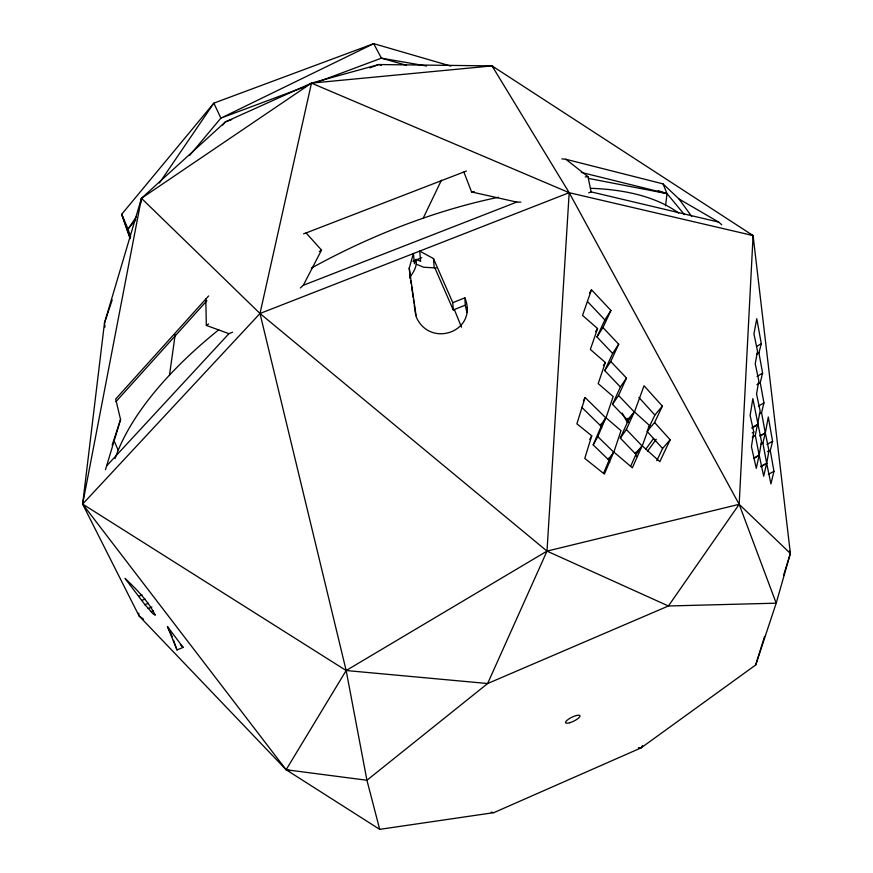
<?xml version="1.0" encoding="UTF-8"?>
<svg xmlns="http://www.w3.org/2000/svg" width="873" height="873" viewBox="0 0 873 873"><rect width="100%" height="100%" fill="white"/><g stroke="black" fill="none" stroke-linecap="round" stroke-linejoin="round"><path stroke-width="1.31" d="M749.383 233.888L753.093 235.568L739.169 504.321L776.195 603.178L755.702 664.964L641.131 747.855L493.867 812.643L379.69 829.35L286.126 769.746L139.036 615.891L82.629 504.092L104.476 323.021L141.459 198.302L225.343 121.925L311.486 83.121L378.784 64.537L492.056 65.901L753.093 235.568L790.371 553.449L776.195 603.178L668.412 605.982L487.636 683.526L366.933 780.255L286.126 769.746L82.629 504.092L141.459 198.302L311.486 83.121L492.056 65.901L493.769 67.985M665.542 205.788L667.048 193.642L663.022 183.887L565.824 159.257L561.841 158.886M169.482 375.281L175.157 334.839M753.759 431.928L751.435 446.66L756.269 468.354L759.15 455.095L755.32 435.398L760.154 411.063L756.542 393.919L758.833 380.934L755.232 363.768L757.524 351.11L753.934 333.923L756.76 318.7L761.3 343.646L758.921 352.932L762.609 373.109L760.241 382.68L763.94 402.868L761.572 412.733L765.283 432.932L762.915 443.091L766.647 463.29L763.7 476.243L759.204 455.149L761.496 441.498L752.853 398.623L750.125 415.461L753.759 431.928L752.242 432.91M464.905 297.857L465.287 305.179L453.251 309.948L452.781 302.658L464.905 297.857C478.437 331.325 430.324 348.774 416.29 317.106L409.23 268.066L413.431 253.552L414.413 263.722L415.832 259.619M140.542 203.464L141.459 198.302L260.001 313.494L547 551.114L668.412 605.982L739.169 504.321L569.185 192.693L492.056 65.901M766.69 463.356L768.971 450.752L765.337 432.997L768.295 417.01L772.583 441.334L770.292 450.588L773.958 471.3L770.914 483.915L766.69 463.356L760.874 466.269M105.502 469.641L120.561 419.553L115.683 399.037L208.592 295.969M585.128 397.499L576.889 423.82L591.741 435.802L584.779 458.401L604.4 474.083L613.664 452.105L597.776 436.609L605.807 417.84L585.128 397.499L583.426 400.751M755.702 664.964L764.573 636.439M783.518 575.493L790.371 553.449L789.432 550.907M112.17 445.077L120.561 419.553M112.191 299.908L104.476 323.021L104.956 327.08M605.807 417.84L600.788 427.17L593.214 444.903L608.23 459.471L608.656 458.205M608.23 459.471L613.872 452.061L621.009 430.651L606.015 417.796L613.173 396.549L598.18 383.596L605.36 362.502L590.355 349.462L597.569 328.532L582.542 315.404L591.479 289.771L610.914 310.461L602.97 327.571L596.979 336.945L612.628 353.434L604.749 370.599L620.387 387.012L612.53 404.319L627.436 419.88L634.475 411.903L644.045 385.746L662.378 406.131L654.586 422.51L647.559 430.858M581.833 407.375L600.384 425.533L600.81 424.267M452.781 302.658L433.477 258.561L419.717 251.097L420.633 261.289L415.919 259.346C417.589 265.938 413.66 271.819 410.135 277.025L409.819 278.378M602.97 327.571L618.684 344.224L610.751 361.487L626.465 378.053L618.564 395.458L634.267 411.947L627.774 421.517L620.332 438.115L635.184 453.545L635.62 452.345M635.184 453.545L642.277 445.863L649.643 425.609L634.475 411.903M627.436 419.88L628.003 418.309M603.723 472.948L608.667 461.206L613.664 452.105M630.928 465.68L635.544 455.28L642.081 445.907L626.378 429.505L634.267 411.947M642.081 445.907L632.358 467.808L613.872 452.061M596.979 336.945L604.88 319.933L610.914 310.461M656.812 460.704L662.585 448.493L670.158 439.785L654.586 422.51M670.158 439.785L659.835 461.653L642.277 445.863M662.378 406.131L654.87 415.057L647.089 431.404L662.585 448.493M423.099 218.403L441.389 180.274M300.377 287.948L303.324 285.275L321.537 250.093L306.085 232.938L303.564 233.822M589.755 439.49L590.323 438.442M590.606 437.919L591.741 435.802M593.214 444.903L597.776 436.609M589.493 292.99L591.479 289.771M642.572 745.553L641.131 747.855L638.414 747.703M595.572 331.664L597.569 328.532M603.363 365.547L605.36 362.502M612.628 353.434L618.684 344.224M604.749 370.599L610.751 361.487M620.387 387.012L626.465 378.053M612.53 404.319L618.564 395.458M136.428 216.69L128.004 229.053L130.655 236.769M159.432 182.959L213.852 103.134L373.709 43.65L450.915 66.086M606.015 417.796L600.384 425.533M620.332 438.115L626.378 429.505M645.704 449.311L653.713 438.311M647.417 451.374L656.245 439.294M135.817 219.723L128.004 229.053L121.707 214.267L213.852 103.134L220.891 118.128L189.637 155.449M222.713 125.046L225.343 121.925L231.683 119.557M648.235 427.268L648.704 426.711M649.174 426.155L649.643 425.609M115.923 401.689L206.912 300.694M106.713 465.822L228.944 333.672L232.622 332.176M752.068 428.185L757.808 424.311L752.046 427.628M754.152 458.456L759.15 455.095M205.799 298.882L206.334 325.411L208.614 323.916M319.256 251.577L321.537 250.093M752.297 437.34L755.32 435.398M760.11 436.14L765.283 432.932M760.907 466.859L766.647 463.29M756.847 346.33L761.3 343.646M756.695 354.274L758.921 352.932M757.055 376.449L762.609 373.109M756.891 384.687L760.241 382.68M758.386 406.185L763.94 402.868M759.335 414.064L761.572 412.733M760.678 444.412L762.915 443.091M759.204 455.149L754.13 457.954M768.742 451.439L770.292 450.588M765.337 432.997L760.088 435.682M766.952 444.401L772.583 441.334M767.411 451.592L768.971 450.752M768.327 474.345L773.958 471.3M306.085 232.938L466.389 171.01M177.012 649.949L183.134 647.406L167.452 626.552L177.012 649.949L173.541 640.28M144.94 604.673L153.277 614.035L155.318 615.159C148.072 600.984 136.592 589.264 125.057 578.428L144.94 604.673L148.432 603.243M148.148 608.525L151.88 606.997M151.007 611.744L153.484 610.718M138.556 596.368L142.048 594.939M141.655 600.504L145.136 599.074M412.874 261.191L421.757 257.71M303.324 285.275L516.74 202.089L520.788 202.089M369.901 67.854L378.784 64.537L381.381 65.268M306.237 86.241L220.891 118.128L373.709 43.65L381.403 58.164L406.261 65.224M316.43 82.433L381.403 58.164L426.526 65.999M588.686 192.824L591.163 191.896L718.73 222.124L721.764 224.776M416.388 264.235L423.601 267.214L436.282 267.978M463.912 172.09L471.573 191.951L474.246 191.602M585.248 176.946L587.922 176.586L591.163 191.896M491.193 812.163L493.867 812.643M588.489 178.408L667.048 193.642L684.356 214.529M471.573 191.951L516.74 202.089M753.093 235.568L569.185 192.693L311.486 83.121L260.001 313.494L346.155 670.519L366.933 780.255L379.69 829.35M290.043 770.706L286.126 769.746L346.155 670.519L547 551.114L739.169 504.321L790.371 553.449M581.265 172.396L667.048 193.642L658.046 190.598M206.334 325.411L228.944 333.672M663.022 183.887L679.052 199.011L718.73 222.124M143.412 619.132L139.036 615.891L138.72 613.195M565.824 159.257L587.922 176.586M608.667 461.206L609.769 462.144M600.788 427.17L601.683 427.923M635.544 455.28L636.603 456.219M627.774 421.517L628.68 422.325M180.384 644.7L183.134 647.406M587.955 302.014L604.88 319.933M638.883 397.401L654.87 415.057M679.052 199.011L691.722 216.515M622.165 413.027L627.327 422.499M167.452 626.552L170.759 633.536M171.053 634.158L171.643 635.413M171.937 636.035L172.232 636.657M435.092 268.404L453.251 309.948M113.981 440.549L118.292 450.435M454.375 309.62L461.533 327.233M130.35 238.547L121.707 214.267L130.077 238.547M465.287 305.179L466.88 312.196M410.779 281.019L411.194 283.889M411.609 286.77L412.296 291.571M412.427 292.531L413.125 297.333M413.398 299.264L413.955 303.106M414.228 305.037L414.915 309.85M415.057 310.821L415.755 315.633M409.23 268.066L410.135 277.025M433.477 258.561L434.187 267.585M467.241 308.114L467.426 311.748M115.072 458.511A325.476 145.376 -26 0 1 218.741 329.798M311.323 268.153A325.476 145.376 -26 0 1 498.418 197.287M590.432 188.306A325.476 145.376 -26 0 1 678.67 213.099M569.185 192.693L547 551.114L487.636 683.526L346.155 670.519L82.629 504.092L260.001 313.494L569.185 192.693M569.643 722.746A7.977 2.161 -26 0 0 579.988 715.816A7.977 2.161 -26 0 0 568.694 719.046A7.977 2.161 -26 0 0 569.643 722.746"/></g></svg>
